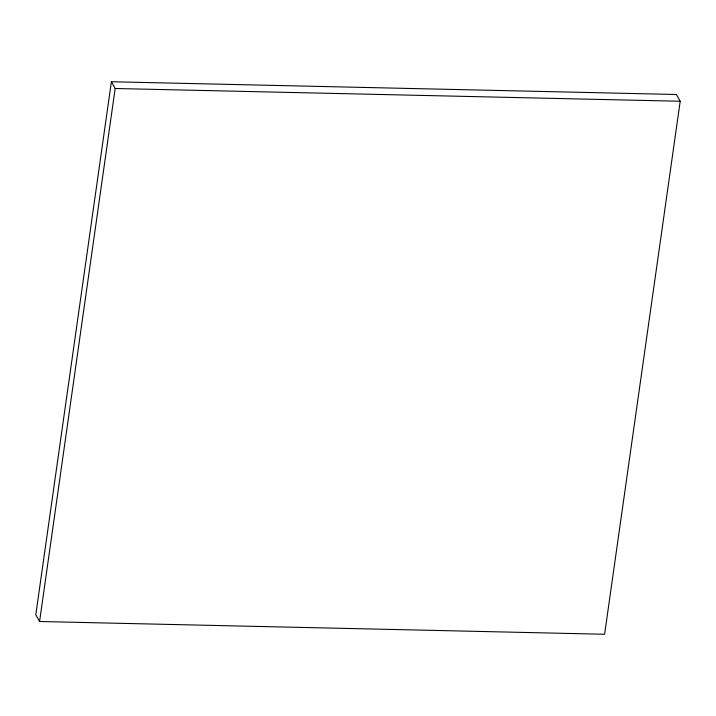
<?xml version="1.0" encoding="UTF-8"?>
<svg xmlns="http://www.w3.org/2000/svg" width="716" height="716" viewBox="0 0 716 716"><rect width="100%" height="100%" fill="white"/><g stroke="black" fill="none" stroke-linecap="round" stroke-linejoin="round"><path stroke-width="1.07" d="M111.392 81.74L35.8 614.749L39.577 621.506L604.608 634.26L680.2 101.251L676.423 94.494L111.392 81.74L115.169 88.498L39.577 621.506M115.169 88.498L680.2 101.251"/></g></svg>
